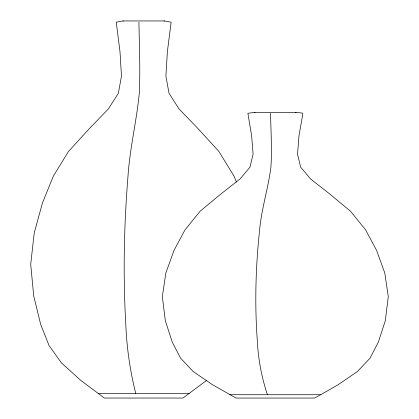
<?xml version="1.0" encoding="UTF-8"?>
<svg xmlns="http://www.w3.org/2000/svg" width="419" height="419" viewBox="0 0 419 419"><rect width="100%" height="100%" fill="white"/><g stroke="black" fill="none" stroke-linecap="round" stroke-linejoin="round"><path stroke-width="0.63" d="M138.925 22.186C139.286 45.886 140.433 69.601 139.286 93.29C136.604 121.054 129.859 148.268 127.999 176.142C123.977 225.422 122.966 274.953 125.8 324.332C126.721 347.728 130.084 370.962 135.798 393.666M270.548 113.308C270.91 131.257 272.057 149.227 270.915 167.171C268.218 188.283 261.508 208.683 259.623 229.937C255.606 267.207 254.59 304.807 257.423 342.203C258.35 360.089 261.781 377.739 267.427 394.729M236.468 182.15L234.038 176.142L218.886 151.448L198.077 128.664L178.992 108.909L169.025 93.29L165.903 76.143L167.37 51.783L171.125 22.186L164.437 20.95L122.94 20.95L116.246 22.186L120.007 51.783L121.473 76.143L118.352 93.29L108.38 108.909L89.299 128.664L68.491 151.448L53.339 176.142L42.398 203.163L34.227 232.927L30.707 264.263L33.714 295.997L40.669 324.332L49.007 345.46L61.504 362.99L80.946 380.52L104.368 398.05L183.009 398.05L206.426 380.52M320.739 394.729L338.054 384.768L357.496 371.491L369.993 358.208L378.331 342.203L385.286 320.739L388.293 296.699L384.773 272.958L376.602 250.41L365.661 229.937L350.509 211.228L329.701 193.971L310.62 179.002L300.648 167.171L297.527 154.182L298.993 135.725L302.832 113.842L302.356 113.083L296.06 112.371L254.563 112.371L247.875 113.308L251.63 135.725L253.097 154.182L249.975 167.171L240.008 179.002L220.923 193.971L200.114 211.228L184.962 229.937L174.021 250.41L165.856 272.958L162.336 296.699L165.337 320.739L172.293 342.203L180.631 358.208L193.128 371.491L212.574 384.768L235.991 398.05L314.632 398.05L320.739 394.729L229.884 394.729M164.002 21.123L164.437 20.95M295.625 112.502L296.06 112.371M98.261 393.666L189.116 393.666M254.563 112.371L254.998 112.502M122.94 20.95L123.375 21.123"/></g></svg>
